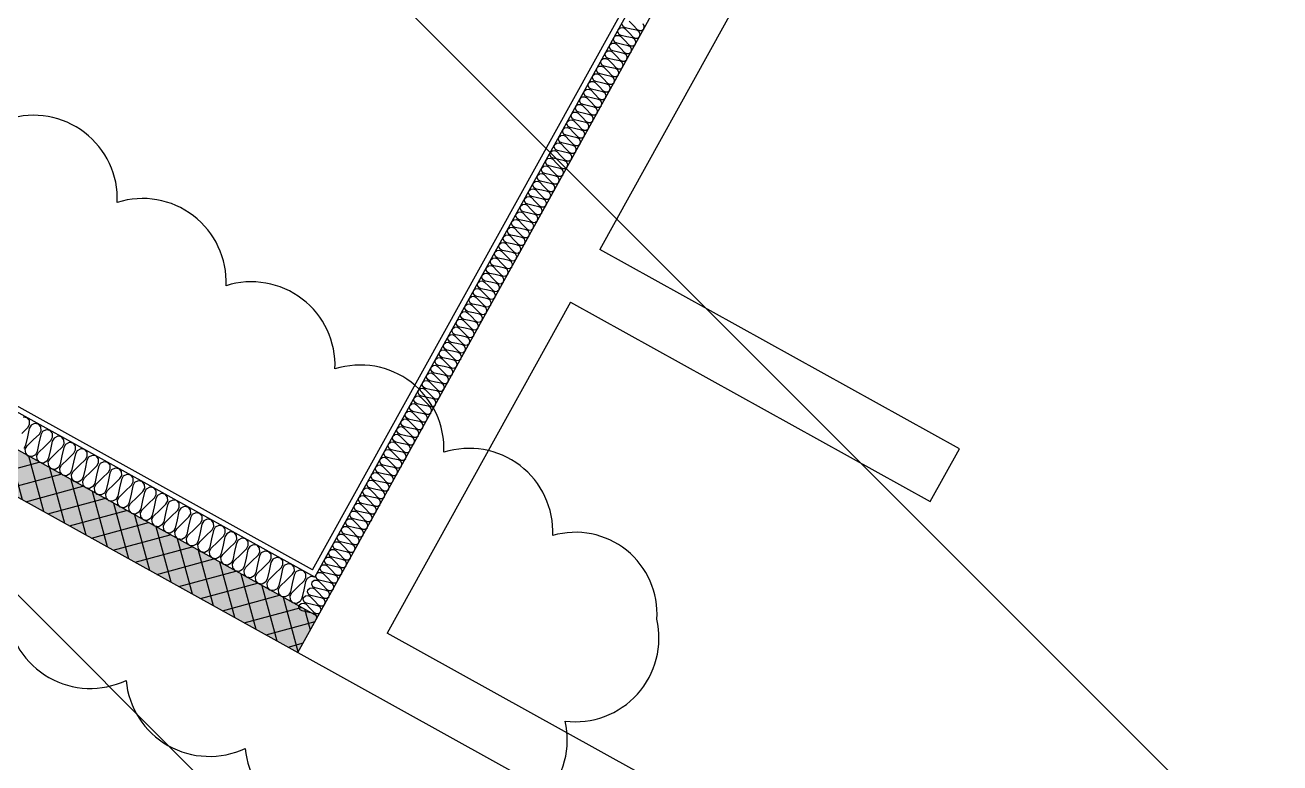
# Model space of a CAD drawing. Header units: millimetres. Extents: x -21000 to 567700, y 435000 to 850800.
# Drawn here: x 259273 to 263850, y 565838 to 568530 of the extents above; entities that cross this region are included whole.
import ezdxf
from ezdxf.xclip import XClip

# ---------------------------------------------------------------- set-up
doc = ezdxf.new("R2010")
doc.units = ezdxf.units.MM
doc.header["$LTSCALE"] = 700
doc.header["$XCLIPFRAME"] = 2
doc.linetypes.add('AB_Pbase$0$주차장기둥$0$CEN', pattern=[62, 60, -1, 0, -1])
doc.linetypes.add('HIDDEN', pattern=[9.525, 6.35, -3.175])
doc.layers.get('0').update_dxf_attribs({"color": 2})
doc.layers.get('Defpoints').update_dxf_attribs({"color": 171})
for name, color, linetype in [('AB_Pbase$0$AA-XXXX-CNTL', 1, 'Continuous'), ('AB_Pbase$0$ELE8', 8, 'Continuous'), ('AB_Pbase$0$FIN', 6, 'Continuous'), ('AB_Pbase$0$INS', 8, 'Continuous'), ('AB_Pbase$0$WAL', 3, 'Continuous'), ('AB_Pbase$0$경량벽체 세대창고 모듈', 4, 'HIDDEN'), ('AB_Pbase$0$주차장기둥$0$CEN_P', 244, 'AB_Pbase$0$주차장기둥$0$CEN')]:
    doc.layers.add(name, color=color, linetype=linetype)

# ---------------------------------------------------------------- blocks, each defined once
blk = doc.blocks.new('AB_Pbase$0$CON-108-B2F')
for p, q in [((-12950, 19180), (-2700, 19180)), ((-12950, 19180), (-12950, 17430)), ((-11350, 18930), (-12730, 18930)), ((-12730, 17430), (-12730, 18930)), ((-11350, 18930), (-11350, 17430)), ((-4180, 18930), (-11130, 18930)), ((-11130, 17430), (-11130, 18930)), ((-11350, 17430), (-11130, 17430))]:
    blk.add_line(p, q)
blk = doc.blocks.new('AB_Pbase$0$CON-108-B1F')
at = {"rotation": 359.9999999999997}
blk.add_blockref('AB_Pbase$0$CON-108-B2F', (0, 0), dxfattribs=at)
blk = doc.blocks.new('AB_Pbase$0$지하1층 동골조')
at = {"rotation": 60.99999813639858}
blk.add_blockref('AB_Pbase$0$CON-108-B1F', (136376.8, -71696.5), dxfattribs=at)
blk = doc.blocks.new('AB_Pbase$0$주차장기둥$0$cen 2bl 지하')
at = {"layer": 'AB_Pbase$0$주차장기둥$0$CEN_P', "color": 54}
blk.add_line((-130482.6, 82128.7), (39239.4, 33413), dxfattribs=at)
blk = doc.blocks.new('AB_Pbase$0$주차장기둥')
at = {"rotation": 1.99999810188403}
blk.add_blockref('AB_Pbase$0$주차장기둥$0$cen 2bl 지하', (36991.8, -11666.7), dxfattribs=at)
blk = doc.blocks.new('AB_Pbase')
at = {"layer": 'AB_Pbase$0$ELE8'}
h = blk.add_hatch(dxfattribs=at)
h.set_pattern_fill('NET', color=256, scale=20, angle=15.182184)
h.paths.add_polyline_path([(242568.3, 621077.2), (244588.7, 619957.3), (244661.4, 620088.5), (242509.8, 621281.1), (235027.7, 607783.1), (226424.5, 599184.4), (258210.1, 567381.9), (260268.4, 566241), (260341.1, 566372.2), (258301.3, 567502.9), (226636.7, 599184.4), (235148.7, 607691.9)])
h.paths.add_polyline_path([(247382.1, 630071), (247513.3, 629998.3), (244996.1, 625456.7), (246272.9, 624749), (245110.6, 622652.1), (244979.4, 622724.8), (246069, 624690.5), (244792, 625398.3)])
h.paths.add_polyline_path([(247988.2, 631164.3), (247876.7, 630963.1), (248007.8, 630890.4), (248119.4, 631091.6)])
h.paths.add_polyline_path([(255793.4, 631519.8), (255866.2, 631650.9), (250046.2, 634877.1), (248482.7, 632056.4), (248613.9, 631983.7), (250104.6, 634673.1)])
at = {"layer": 'AB_Pbase$0$경량벽체 세대창고 모듈'}
h = blk.add_hatch(dxfattribs=at)
h.set_pattern_fill('격자1', color=256)
h.set_pattern_definition([(360, (0, 0), (0, 1), []), (90, (0, 0), (-1, -1e-16), [])])
h.paths.add_polyline_path([(242568.3, 621077.2), (242641, 621208.4), (242509.8, 621281.1), (235027.7, 607783.1), (226424.5, 599184.4), (258210.1, 567381.9), (260268.4, 566241), (260341.1, 566372.2), (258301.3, 567502.9), (226636.7, 599184.4), (235148.7, 607691.9)])
h.paths.add_polyline_path([(247382.1, 630071), (247513.3, 629998.3), (244996.1, 625456.7), (246272.9, 624749), (245110.6, 622652.1), (244979.4, 622724.8), (246069, 624690.5), (244792, 625398.3)])
h.paths.add_polyline_path([(247988.2, 631164.3), (247876.7, 630963.1), (248007.8, 630890.4), (248119.4, 631091.6)])
h.paths.add_polyline_path([(255793.4, 631519.8), (255866.2, 631650.9), (250046.2, 634877.1), (248482.7, 632056.4), (248613.9, 631983.7), (250104.6, 634673.1)])
at = {"layer": 'AB_Pbase$0$AA-XXXX-CNTL'}
blk.add_line((263204.2, 562491.4), (221582.1, 604135.4), dxfattribs=at)
at = {"layer": 'AB_Pbase$0$FIN'}
for p, q in [((260321.5, 566543.2), (265087.2, 575140.7)), ((260329.3, 566516), (265114.4, 575148.5)), ((260321.5, 566543.2), (258386.4, 567615.8)), ((260329.3, 566516), (258374.3, 567599.7))]:
    blk.add_line(p, q, dxfattribs=at)
at = {"layer": 'AB_Pbase$0$INS'}
for points in [[(260335.5, 566361.6), (260337, 566370.9), (260332.7, 566379.6), (260325, 566383.9), (260304.6, 566388.4), (260284.2, 566392.8), (260276.5, 566397.1), (260271.8, 566405.1), (260273.3, 566414.4), (260280.4, 566420.5), (260290.1, 566421.6), (260297.8, 566417.3), (260312.4, 566402.3), (260326.9, 566387.4), (260334.6, 566383.1), (260344, 566383.5), (260351, 566389.6), (260352.5, 566398.8), (260348.2, 566407.6), (260340.5, 566411.9), (260320.1, 566416.3), (260299.7, 566420.8), (260292, 566425.1), (260287.3, 566433.1), (260288.8, 566442.4), (260295.9, 566448.5), (260305.6, 566449.5), (260313.3, 566445.3), (260327.9, 566430.3), (260342.4, 566415.4), (260350.1, 566411.1), (260359.5, 566411.4), (260366.5, 566417.6), (260368, 566426.8), (260363.7, 566435.6), (260356, 566439.9), (260335.6, 566444.3), (260315.2, 566448.8), (260307.5, 566453), (260302.9, 566461.1), (260304.3, 566470.4), (260311.4, 566476.5), (260321.1, 566477.5), (260328.8, 566473.3), (260343.4, 566458.3), (260358, 566443.4), (260365.7, 566439.1), (260375, 566439.4), (260382, 566445.6), (260383.5, 566454.8), (260379.2, 566463.6), (260371.5, 566467.9), (260351.1, 566472.3), (260330.7, 566476.8), (260323, 566481), (260318.4, 566489.1), (260319.8, 566498.4), (260326.9, 566504.5), (260336.6, 566505.5), (260344.3, 566501.3), (260358.9, 566486.3), (260373.5, 566471.4), (260381.2, 566467.1), (260390.5, 566467.4), (260397.6, 566473.6), (260399, 566482.8), (260394.7, 566491.6), (260387.1, 566495.9), (260366.6, 566500.3), (260346.2, 566504.8), (260338.6, 566509), (260333.9, 566517.1), (260335.3, 566526.3), (260342.4, 566532.5), (260352.1, 566533.5), (260359.8, 566529.2), (260374.4, 566514.3), (260389, 566499.4), (260396.7, 566495.1), (260406, 566495.4), (260413.1, 566501.6), (260414.5, 566510.8), (260410.3, 566519.6), (260402.6, 566523.8), (260382.2, 566528.3), (260361.8, 566532.7), (260354.1, 566537), (260349.4, 566545.1), (260350.9, 566554.3), (260357.9, 566560.5), (260367.6, 566561.5), (260375.3, 566557.2), (260389.9, 566542.3), (260404.5, 566527.3), (260412.2, 566523.1), (260421.5, 566523.4), (260428.6, 566529.5), (260430.1, 566538.8), (260425.8, 566547.6), (260418.1, 566551.8), (260397.7, 566556.3), (260377.3, 566560.7), (260369.6, 566565), (260364.9, 566573.1), (260366.4, 566582.3), (260373.4, 566588.5), (260383.2, 566589.5), (260390.8, 566585.2), (260405.4, 566570.3), (260420, 566555.3), (260427.7, 566551.1), (260437, 566551.4), (260444.1, 566557.5), (260445.6, 566566.8), (260441.3, 566575.6), (260433.6, 566579.8), (260413.2, 566584.3), (260392.8, 566588.7), (260385.1, 566593), (260380.4, 566601.1), (260381.9, 566610.3), (260389, 566616.5), (260398.7, 566617.5), (260406.4, 566613.2), (260420.9, 566598.3), (260435.5, 566583.3), (260443.2, 566579.1), (260452.6, 566579.4), (260459.6, 566585.5), (260461.1, 566594.8), (260456.8, 566603.5), (260449.1, 566607.8), (260428.7, 566612.3), (260408.3, 566616.7), (260400.6, 566621), (260395.9, 566629), (260397.4, 566638.3), (260404.5, 566644.4), (260414.2, 566645.5), (260421.9, 566641.2), (260436.5, 566626.2), (260451, 566611.3), (260458.7, 566607), (260468.1, 566607.4), (260475.1, 566613.5), (260476.6, 566622.8), (260472.3, 566631.5), (260464.6, 566635.8), (260444.2, 566640.2), (260423.8, 566644.7), (260416.1, 566649), (260411.4, 566657), (260412.9, 566666.3), (260420, 566672.4), (260429.7, 566673.4), (260437.4, 566669.2), (260452, 566654.2), (260466.6, 566639.3), (260474.3, 566635), (260483.6, 566635.3), (260490.6, 566641.5), (260492.1, 566650.7), (260487.8, 566659.5), (260480.1, 566663.8), (260459.7, 566668.2), (260439.3, 566672.7), (260431.6, 566676.9), (260427, 566685), (260428.4, 566694.3), (260435.5, 566700.4), (260445.2, 566701.4), (260452.9, 566697.2), (260467.5, 566682.2), (260482.1, 566667.3), (260489.8, 566663), (260499.1, 566663.3), (260506.2, 566669.5), (260507.6, 566678.7), (260503.3, 566687.5), (260495.6, 566691.8), (260475.2, 566696.2), (260454.8, 566700.7), (260447.1, 566704.9), (260442.5, 566713), (260443.9, 566722.3), (260451, 566728.4), (260460.7, 566729.4), (260468.4, 566725.2), (260483, 566710.2), (260497.6, 566695.3), (260505.3, 566691), (260514.6, 566691.3), (260521.7, 566697.5), (260523.1, 566706.7), (260518.9, 566715.5), (260511.2, 566719.8), (260490.8, 566724.2), (260470.4, 566728.7), (260462.7, 566732.9), (260458, 566741), (260459.5, 566750.2), (260466.5, 566756.4), (260476.2, 566757.4), (260483.9, 566753.1), (260498.5, 566738.2), (260513.1, 566723.3), (260520.8, 566719), (260530.1, 566719.3), (260537.2, 566725.5), (260538.6, 566734.7), (260534.4, 566743.5), (260526.7, 566747.7), (260506.3, 566752.2), (260485.9, 566756.6), (260478.2, 566760.9), (260473.5, 566769), (260475, 566778.2), (260482, 566784.4), (260491.7, 566785.4), (260499.4, 566781.1), (260514, 566766.2), (260528.6, 566751.2), (260536.3, 566747), (260545.6, 566747.3), (260552.7, 566753.4), (260554.2, 566762.7), (260549.9, 566771.5), (260542.2, 566775.7), (260521.8, 566780.2), (260501.4, 566784.6), (260493.7, 566788.9), (260489, 566797), (260490.5, 566806.2), (260497.5, 566812.4), (260507.3, 566813.4), (260515, 566809.1), (260529.5, 566794.2), (260544.1, 566779.2), (260551.8, 566775), (260561.1, 566775.3), (260568.2, 566781.4), (260569.7, 566790.7), (260565.4, 566799.5), (260557.7, 566803.7), (260537.3, 566808.2), (260516.9, 566812.6), (260509.2, 566816.9), (260504.5, 566825), (260506, 566834.2), (260513.1, 566840.4), (260522.8, 566841.4), (260530.5, 566837.1), (260545.1, 566822.2), (260559.6, 566807.2), (260567.3, 566803), (260576.7, 566803.3), (260583.7, 566809.4), (260585.2, 566818.7), (260580.9, 566827.4), (260573.2, 566831.7), (260552.8, 566836.2), (260532.4, 566840.6), (260524.7, 566844.9), (260520, 566853), (260521.5, 566862.2), (260528.6, 566868.3), (260538.3, 566869.4), (260546, 566865.1), (260560.6, 566850.2), (260575.1, 566835.2), (260582.8, 566830.9), (260592.2, 566831.3), (260599.2, 566837.4), (260600.7, 566846.7), (260596.4, 566855.4), (260588.7, 566859.7), (260568.3, 566864.1), (260547.9, 566868.6), (260540.2, 566872.9), (260535.6, 566880.9), (260537, 566890.2), (260544.1, 566896.3), (260553.8, 566897.4), (260561.5, 566893.1), (260576.1, 566878.1), (260590.7, 566863.2), (260598.4, 566858.9), (260607.7, 566859.3), (260614.7, 566865.4), (260616.2, 566874.6), (260611.9, 566883.4), (260604.2, 566887.7), (260583.8, 566892.1), (260563.4, 566896.6), (260555.7, 566900.9), (260551.1, 566908.9), (260552.5, 566918.2), (260559.6, 566924.3), (260569.3, 566925.3), (260577, 566921.1), (260591.6, 566906.1), (260606.2, 566891.2), (260613.9, 566886.9), (260623.2, 566887.2), (260630.3, 566893.4), (260631.7, 566902.6), (260627.4, 566911.4), (260619.7, 566915.7), (260599.3, 566920.1), (260578.9, 566924.6), (260571.2, 566928.8), (260566.6, 566936.9), (260568, 566946.2), (260575.1, 566952.3), (260584.8, 566953.3), (260592.5, 566949.1), (260607.1, 566934.1), (260621.7, 566919.2), (260629.4, 566914.9), (260638.7, 566915.2), (260645.8, 566921.4), (260647.2, 566930.6), (260643, 566939.4), (260635.3, 566943.7), (260614.9, 566948.1), (260594.5, 566952.6), (260586.8, 566956.8), (260582.1, 566964.9), (260583.6, 566974.2), (260590.6, 566980.3), (260600.3, 566981.3), (260608, 566977.1), (260622.6, 566962.1), (260637.2, 566947.2), (260644.9, 566942.9), (260654.2, 566943.2), (260661.3, 566949.4), (260662.8, 566958.6), (260658.5, 566967.4), (260650.8, 566971.7), (260630.4, 566976.1), (260610, 566980.6), (260602.3, 566984.8), (260597.6, 566992.9), (260599.1, 567002.1), (260606.1, 567008.3), (260615.9, 567009.3), (260623.5, 567005), (260638.1, 566990.1), (260652.7, 566975.2), (260660.4, 566970.9), (260669.7, 566971.2), (260676.8, 566977.4), (260678.3, 566986.6), (260674, 566995.4), (260666.3, 566999.6), (260645.9, 567004.1), (260625.5, 567008.5), (260617.8, 567012.8), (260613.1, 567020.9), (260614.6, 567030.1), (260621.7, 567036.3), (260631.4, 567037.3), (260639.1, 567033), (260653.6, 567018.1), (260668.2, 567003.1), (260675.9, 566998.9), (260685.2, 566999.2), (260692.3, 567005.3), (260693.8, 567014.6), (260689.5, 567023.4), (260681.8, 567027.6), (260661.4, 567032.1), (260641, 567036.5), (260633.3, 567040.8), (260628.6, 567048.9), (260630.1, 567058.1), (260637.2, 567064.3), (260646.9, 567065.3), (260654.6, 567061), (260669.2, 567046.1), (260683.7, 567031.1), (260691.4, 567026.9), (260700.8, 567027.2), (260707.8, 567033.3), (260709.3, 567042.6), (260705, 567051.4), (260697.3, 567055.6), (260676.9, 567060.1), (260656.5, 567064.5), (260648.8, 567068.8), (260644.1, 567076.9), (260645.6, 567086.1), (260652.7, 567092.3), (260662.4, 567093.3), (260670.1, 567089), (260684.7, 567074.1), (260699.3, 567059.1), (260707, 567054.9), (260716.3, 567055.2), (260723.3, 567061.3), (260724.8, 567070.6), (260720.5, 567079.3), (260712.8, 567083.6), (260692.4, 567088.1), (260672, 567092.5), (260664.3, 567096.8), (260659.7, 567104.8), (260661.1, 567114.1), (260668.2, 567120.2), (260677.9, 567121.3), (260685.6, 567117), (260700.2, 567102), (260714.8, 567087.1), (260722.5, 567082.8), (260731.8, 567083.2), (260738.9, 567089.3), (260740.3, 567098.6), (260736, 567107.3), (260728.3, 567111.6), (260707.9, 567116), (260687.5, 567120.5), (260679.8, 567124.8), (260675.2, 567132.8), (260676.6, 567142.1), (260683.7, 567148.2), (260693.4, 567149.2), (260701.1, 567145), (260715.7, 567130), (260730.3, 567115.1), (260738, 567110.8), (260747.3, 567111.1), (260754.4, 567117.3), (260755.8, 567126.5), (260751.6, 567135.3), (260743.9, 567139.6), (260723.5, 567144), (260703.1, 567148.5), (260695.4, 567152.7), (260690.7, 567160.8), (260692.2, 567170.1), (260699.2, 567176.2), (260708.9, 567177.2), (260716.6, 567173), (260731.2, 567158), (260745.8, 567143.1), (260753.5, 567138.8), (260762.8, 567139.1), (260769.9, 567145.3), (260771.3, 567154.5), (260767.1, 567163.3), (260759.4, 567167.6), (260739, 567172), (260718.6, 567176.5), (260710.9, 567180.7), (260706.2, 567188.8), (260707.7, 567198.1), (260714.7, 567204.2), (260724.4, 567205.2), (260732.1, 567201), (260746.7, 567186), (260761.3, 567171.1), (260769, 567166.8), (260778.3, 567167.1), (260785.4, 567173.3), (260786.9, 567182.5), (260782.6, 567191.3), (260774.9, 567195.6), (260754.5, 567200), (260734.1, 567204.5), (260726.4, 567208.7), (260721.7, 567216.8), (260723.2, 567226), (260730.2, 567232.2), (260740, 567233.2), (260747.7, 567228.9), (260762.2, 567214), (260776.8, 567199.1), (260784.5, 567194.8), (260793.8, 567195.1), (260800.9, 567201.3), (260802.4, 567210.5), (260798.1, 567219.3), (260790.4, 567223.5), (260770, 567228), (260749.6, 567232.4), (260741.9, 567236.7), (260737.2, 567244.8), (260738.7, 567254), (260745.8, 567260.2), (260755.5, 567261.2), (260763.2, 567256.9), (260777.8, 567242), (260792.3, 567227), (260800, 567222.8), (260809.4, 567223.1), (260816.4, 567229.2), (260817.9, 567238.5), (260813.6, 567247.3), (260805.9, 567251.5), (260785.5, 567256), (260765.1, 567260.4), (260757.4, 567264.7), (260752.7, 567272.8), (260754.2, 567282), (260761.3, 567288.2), (260771, 567289.2), (260778.7, 567284.9), (260793.3, 567270), (260807.8, 567255), (260815.5, 567250.8), (260824.9, 567251.1), (260831.9, 567257.2), (260833.4, 567266.5), (260829.1, 567275.3), (260821.4, 567279.5), (260801, 567284), (260780.6, 567288.4), (260772.9, 567292.7), (260768.3, 567300.8), (260769.7, 567310), (260776.8, 567316.2), (260786.5, 567317.2), (260794.2, 567312.9), (260808.8, 567298), (260823.4, 567283), (260831.1, 567278.8), (260840.4, 567279.1), (260847.4, 567285.2), (260848.9, 567294.5), (260844.6, 567303.2), (260836.9, 567307.5), (260816.5, 567312), (260796.1, 567316.4), (260788.4, 567320.7), (260783.8, 567328.8), (260785.2, 567338), (260792.3, 567344.1), (260802, 567345.2), (260809.7, 567340.9), (260824.3, 567326), (260838.9, 567311), (260846.6, 567306.7), (260855.9, 567307.1), (260863, 567313.2), (260864.4, 567322.5), (260860.1, 567331.2), (260852.4, 567335.5), (260832, 567339.9), (260811.6, 567344.4), (260803.9, 567348.7), (260799.3, 567356.7), (260800.7, 567366), (260807.8, 567372.1), (260817.5, 567373.2), (260825.2, 567368.9), (260839.8, 567353.9), (260854.4, 567339), (260862.1, 567334.7), (260871.4, 567335.1), (260878.5, 567341.2), (260879.9, 567350.4), (260875.7, 567359.2), (260868, 567363.5), (260847.6, 567367.9), (260827.2, 567372.4), (260819.5, 567376.7), (260814.8, 567384.7), (260816.3, 567394), (260823.3, 567400.1), (260833, 567401.1), (260840.7, 567396.9), (260855.3, 567381.9), (260869.9, 567367), (260877.6, 567362.7), (260886.9, 567363), (260894, 567369.2), (260895.5, 567378.4), (260891.2, 567387.2), (260883.5, 567391.5), (260863.1, 567395.9), (260842.7, 567400.4), (260835, 567404.6), (260830.3, 567412.7), (260831.8, 567422), (260838.8, 567428.1), (260848.5, 567429.1), (260856.2, 567424.9), (260870.8, 567409.9), (260885.4, 567395), (260893.1, 567390.7), (260902.4, 567391), (260909.5, 567397.2), (260911, 567406.4), (260906.7, 567415.2), (260899, 567419.5), (260878.6, 567423.9), (260858.2, 567428.4), (260850.5, 567432.6), (260845.8, 567440.7), (260847.3, 567450), (260854.4, 567456.1), (260864.1, 567457.1), (260871.8, 567452.9), (260886.3, 567437.9), (260900.9, 567423), (260908.6, 567418.7), (260917.9, 567419), (260925, 567425.2), (260926.5, 567434.4), (260922.2, 567443.2), (260914.5, 567447.5), (260894.1, 567451.9), (260873.7, 567456.3), (260866, 567460.6), (260861.3, 567468.7), (260862.8, 567477.9), (260869.9, 567484.1), (260879.6, 567485.1), (260887.3, 567480.8), (260901.9, 567465.9), (260916.4, 567451), (260924.1, 567446.7), (260933.5, 567447), (260940.5, 567453.2), (260942, 567462.4), (260937.7, 567471.2), (260930, 567475.4), (260909.6, 567479.9), (260889.2, 567484.3), (260881.5, 567488.6), (260876.8, 567496.7), (260878.3, 567505.9), (260885.4, 567512.1), (260895.1, 567513.1), (260902.8, 567508.8), (260917.4, 567493.9), (260932, 567478.9), (260939.7, 567474.7), (260949, 567475), (260956, 567481.1), (260957.5, 567490.4), (260953.2, 567499.2), (260945.5, 567503.4), (260925.1, 567507.9), (260904.7, 567512.3), (260897, 567516.6), (260892.4, 567524.7), (260893.8, 567533.9), (260900.9, 567540.1), (260910.6, 567541.1), (260918.3, 567536.8), (260932.9, 567521.9), (260947.5, 567506.9), (260955.2, 567502.7), (260964.5, 567503), (260971.6, 567509.1), (260973, 567518.4), (260968.7, 567527.2), (260961, 567531.4), (260940.6, 567535.9), (260920.2, 567540.3), (260912.5, 567544.6), (260907.9, 567552.7), (260909.3, 567561.9), (260916.4, 567568.1), (260926.1, 567569.1), (260933.8, 567564.8), (260948.4, 567549.9), (260963, 567534.9), (260970.7, 567530.7), (260980, 567531), (260987.1, 567537.1), (260988.5, 567546.4), (260984.3, 567555.1), (260976.6, 567559.4), (260956.2, 567563.9), (260935.8, 567568.3), (260928.1, 567572.6), (260923.4, 567580.6), (260924.9, 567589.9), (260931.9, 567596), (260941.6, 567597.1), (260949.3, 567592.8), (260963.9, 567577.8), (260978.5, 567562.9), (260986.2, 567558.6), (260995.5, 567559), (261002.6, 567565.1), (261004, 567574.4), (260999.8, 567583.1), (260992.1, 567587.4), (260971.7, 567591.8), (260951.3, 567596.3), (260943.6, 567600.6), (260938.9, 567608.6), (260940.4, 567617.9), (260947.4, 567624), (260957.1, 567625), (260964.8, 567620.8), (260979.4, 567605.8), (260994, 567590.9), (261001.7, 567586.6), (261011, 567586.9), (261018.1, 567593.1), (261019.6, 567602.3), (261015.3, 567611.1), (261007.6, 567615.4), (260987.2, 567619.8), (260966.8, 567624.3), (260959.1, 567628.5), (260954.4, 567636.6), (260955.9, 567645.9), (260962.9, 567652), (260972.7, 567653), (260980.4, 567648.8), (260994.9, 567633.8), (261009.5, 567618.9), (261017.2, 567614.6), (261026.5, 567614.9), (261033.6, 567621.1), (261035.1, 567630.3), (261030.8, 567639.1), (261023.1, 567643.4), (261002.7, 567647.8), (260982.3, 567652.3), (260974.6, 567656.5), (260969.9, 567664.6), (260971.4, 567673.9), (260978.5, 567680), (260988.2, 567681), (260995.9, 567676.8), (261010.4, 567661.8), (261025, 567646.9), (261032.7, 567642.6), (261042.1, 567642.9), (261049.1, 567649.1), (261050.6, 567658.3), (261046.3, 567667.1), (261038.6, 567671.4), (261018.2, 567675.8), (260997.8, 567680.3), (260990.1, 567684.5), (260985.4, 567692.6), (260986.9, 567701.8), (260994, 567708), (261003.7, 567709), (261011.4, 567704.7), (261026, 567689.8), (261040.5, 567674.9), (261048.2, 567670.6), (261057.6, 567670.9), (261064.6, 567677.1), (261066.1, 567686.3), (261061.8, 567695.1), (261054.1, 567699.3), (261033.7, 567703.8), (261013.3, 567708.2), (261005.6, 567712.5), (261001, 567720.6), (261002.4, 567729.8), (261009.5, 567736), (261019.2, 567737), (261026.9, 567732.7), (261041.5, 567717.8), (261056.1, 567702.8), (261063.8, 567698.6), (261073.1, 567698.9), (261080.1, 567705), (261081.6, 567714.3), (261077.3, 567723.1), (261069.6, 567727.3), (261049.2, 567731.8), (261028.8, 567736.2), (261021.1, 567740.5), (261016.5, 567748.6), (261017.9, 567757.8), (261025, 567764), (261034.7, 567765), (261042.4, 567760.7), (261057, 567745.8), (261071.6, 567730.8), (261079.3, 567726.6), (261088.6, 567726.9), (261095.7, 567733), (261097.1, 567742.3), (261092.8, 567751.1), (261085.1, 567755.3), (261064.7, 567759.8), (261044.3, 567764.2), (261036.6, 567768.5), (261032, 567776.6), (261033.4, 567785.8), (261040.5, 567792), (261050.2, 567793), (261057.9, 567788.7), (261072.5, 567773.8), (261087.1, 567758.8), (261094.8, 567754.6), (261104.1, 567754.9), (261111.2, 567761), (261112.6, 567770.3), (261108.4, 567779), (261100.7, 567783.3), (261080.3, 567787.8), (261059.9, 567792.2), (261052.2, 567796.5), (261047.5, 567804.6), (261049, 567813.8), (261056, 567819.9), (261065.7, 567821), (261073.4, 567816.7), (261088, 567801.8), (261102.6, 567786.8), (261110.3, 567782.5), (261119.6, 567782.9), (261126.7, 567789), (261128.2, 567798.3), (261123.9, 567807), (261116.2, 567811.3), (261095.8, 567815.7), (261075.4, 567820.2), (261067.7, 567824.5), (261063, 567832.5), (261064.5, 567841.8), (261071.5, 567847.9), (261081.2, 567849), (261088.9, 567844.7), (261103.5, 567829.7), (261118.1, 567814.8), (261125.8, 567810.5), (261135.1, 567810.9), (261142.2, 567817), (261143.7, 567826.2), (261139.4, 567835), (261131.7, 567839.3), (261111.3, 567843.7), (261090.9, 567848.2), (261083.2, 567852.5), (261078.5, 567860.5), (261080, 567869.8), (261087, 567875.9), (261096.8, 567876.9), (261104.5, 567872.7), (261119, 567857.7), (261133.6, 567842.8), (261141.3, 567838.5), (261150.6, 567838.8), (261157.7, 567845), (261159.2, 567854.2), (261154.9, 567863), (261147.2, 567867.3), (261126.8, 567871.7), (261106.4, 567876.2), (261098.7, 567880.4), (261094, 567888.5), (261095.5, 567897.8), (261102.6, 567903.9), (261112.3, 567904.9), (261120, 567900.7), (261134.6, 567885.7), (261149.1, 567870.8), (261156.8, 567866.5), (261166.2, 567866.8), (261173.2, 567873), (261174.7, 567882.2), (261170.4, 567891), (261162.7, 567895.3), (261142.3, 567899.7), (261121.9, 567904.2), (261114.2, 567908.4), (261109.5, 567916.5), (261111, 567925.8), (261118.1, 567931.9), (261127.8, 567932.9), (261135.5, 567928.7), (261150.1, 567913.7), (261164.7, 567898.8), (261172.3, 567894.5), (261181.7, 567894.8), (261188.7, 567901), (261190.2, 567910.2), (261185.9, 567919), (261178.2, 567923.3), (261157.8, 567927.7), (261137.4, 567932.1), (261129.7, 567936.4), (261125.1, 567944.5), (261126.5, 567953.7), (261133.6, 567959.9), (261143.3, 567960.9), (261151, 567956.6), (261165.6, 567941.7), (261180.2, 567926.8), (261187.9, 567922.5), (261197.2, 567922.8), (261204.3, 567929), (261205.7, 567938.2), (261201.4, 567947), (261193.7, 567951.2), (261173.3, 567955.7), (261152.9, 567960.1), (261145.2, 567964.4), (261140.6, 567972.5), (261142, 567981.7), (261149.1, 567987.9), (261158.8, 567988.9), (261166.5, 567984.6), (261181.1, 567969.7), (261195.7, 567954.7), (261203.4, 567950.5), (261212.7, 567950.8), (261219.8, 567956.9), (261221.2, 567966.2), (261216.9, 567975), (261209.3, 567979.2), (261188.9, 567983.7), (261168.5, 567988.1), (261160.8, 567992.4), (261156.1, 568000.5), (261157.6, 568009.7), (261164.6, 568015.9), (261174.3, 568016.9), (261182, 568012.6), (261196.6, 567997.7), (261211.2, 567982.7), (261218.9, 567978.5), (261228.2, 567978.8), (261235.3, 567984.9), (261236.7, 567994.2), (261232.5, 568003), (261224.8, 568007.2), (261204.4, 568011.7), (261184, 568016.1), (261176.3, 568020.4), (261171.6, 568028.5), (261173.1, 568037.7), (261180.1, 568043.8), (261189.8, 568044.9), (261197.5, 568040.6), (261212.1, 568025.7), (261226.7, 568010.7), (261234.4, 568006.4), (261243.7, 568006.8), (261250.8, 568012.9), (261252.3, 568022.2), (261248, 568030.9), (261240.3, 568035.2), (261219.9, 568039.7), (261199.5, 568044.1), (261191.8, 568048.4), (261187.1, 568056.4), (261188.6, 568065.7), (261195.6, 568071.8), (261205.4, 568072.9), (261213.1, 568068.6), (261227.6, 568053.6), (261242.2, 568038.7), (261249.9, 568034.4), (261259.2, 568034.8), (261266.3, 568040.9), (261267.8, 568050.2), (261263.5, 568058.9), (261255.8, 568063.2), (261235.4, 568067.6), (261215, 568072.1), (261207.3, 568076.4), (261202.6, 568084.4), (261204.1, 568093.7), (261211.2, 568099.8), (261220.9, 568100.8), (261228.6, 568096.6), (261243.1, 568081.6), (261257.7, 568066.7), (261265.4, 568062.4), (261274.8, 568062.7), (261281.8, 568068.9), (261283.3, 568078.1), (261279, 568086.9), (261271.3, 568091.2), (261250.9, 568095.6), (261230.5, 568100.1), (261222.8, 568104.3), (261218.1, 568112.4), (261219.6, 568121.7), (261226.7, 568127.8), (261236.4, 568128.8), (261244.1, 568124.6), (261258.7, 568109.6), (261273.2, 568094.7), (261280.9, 568090.4), (261290.3, 568090.7), (261297.3, 568096.9), (261298.8, 568106.1), (261294.5, 568114.9), (261286.8, 568119.2), (261266.4, 568123.6), (261246, 568128.1), (261238.3, 568132.3), (261233.6, 568140.4), (261235.1, 568149.7), (261242.2, 568155.8), (261251.9, 568156.8), (261259.6, 568152.6), (261274.2, 568137.6), (261288.8, 568122.7), (261296.5, 568118.4), (261305.8, 568118.7), (261312.8, 568124.9), (261314.3, 568134.1), (261310, 568142.9), (261302.3, 568147.2), (261281.9, 568151.6), (261261.5, 568156.1), (261253.8, 568160.3), (261249.2, 568168.4), (261250.6, 568177.6), (261257.7, 568183.8), (261267.4, 568184.8), (261275.1, 568180.5), (261289.7, 568165.6), (261304.3, 568150.7), (261312, 568146.4), (261321.3, 568146.7), (261328.4, 568152.9), (261329.8, 568162.1), (261325.5, 568170.9), (261317.8, 568175.1), (261297.4, 568179.6), (261277, 568184), (261269.3, 568188.3), (261264.7, 568196.4), (261266.1, 568205.6), (261273.2, 568211.8), (261282.9, 568212.8), (261290.6, 568208.5), (261305.2, 568193.6), (261319.8, 568178.6), (261327.5, 568174.4), (261336.8, 568174.7), (261343.9, 568180.8), (261345.3, 568190.1), (261341.1, 568198.9), (261333.4, 568203.1), (261313, 568207.6), (261292.6, 568212), (261284.9, 568216.3), (261280.2, 568224.4), (261281.7, 568233.6), (261288.7, 568239.8), (261298.4, 568240.8), (261306.1, 568236.5), (261320.7, 568221.6), (261335.3, 568206.6), (261343, 568202.4), (261352.3, 568202.7), (261359.4, 568208.8), (261360.9, 568218.1), (261356.6, 568226.9), (261348.9, 568231.1), (261328.5, 568235.6), (261308.1, 568240), (261300.4, 568244.3), (261295.7, 568252.4), (261297.2, 568261.6), (261304.2, 568267.8), (261313.9, 568268.8), (261321.6, 568264.5), (261336.2, 568249.6), (261350.8, 568234.6), (261358.5, 568230.4), (261367.8, 568230.7), (261374.9, 568236.8), (261376.4, 568246.1), (261372.1, 568254.8), (261364.4, 568259.1), (261344, 568263.6), (261323.6, 568268), (261315.9, 568272.3), (261311.2, 568280.3), (261312.7, 568289.6), (261319.7, 568295.7), (261329.5, 568296.8), (261337.2, 568292.5), (261351.7, 568277.6), (261366.3, 568262.6), (261374, 568258.3), (261383.3, 568258.7), (261390.4, 568264.8), (261391.9, 568274.1), (261387.6, 568282.8), (261379.9, 568287.1), (261359.5, 568291.5), (261339.1, 568296), (261331.4, 568300.3), (261326.7, 568308.3), (261328.2, 568317.6), (261335.3, 568323.7), (261345, 568324.8), (261352.7, 568320.5), (261367.3, 568305.5), (261381.8, 568290.6), (261389.5, 568286.3), (261398.9, 568286.7), (261405.9, 568292.8), (261407.4, 568302), (261403.1, 568310.8), (261395.4, 568315.1), (261375, 568319.5), (261354.6, 568324), (261346.9, 568328.2), (261342.2, 568336.3), (261343.7, 568345.6), (261350.8, 568351.7), (261360.5, 568352.7), (261368.2, 568348.5), (261382.8, 568333.5), (261397.4, 568318.6), (261405, 568314.3), (261414.4, 568314.6), (261421.4, 568320.8), (261422.9, 568330), (261418.6, 568338.8), (261410.9, 568343.1), (261390.5, 568347.5), (261370.1, 568352), (261362.4, 568356.2), (261357.8, 568364.3), (261359.2, 568373.6), (261366.3, 568379.7), (261376, 568380.7), (261383.7, 568376.5), (261398.3, 568361.5), (261412.9, 568346.6), (261420.6, 568342.3), (261429.9, 568342.6), (261437, 568348.8), (261438.4, 568358), (261434.1, 568366.8), (261426.4, 568371.1), (261406, 568375.5), (261385.6, 568380), (261377.9, 568384.2), (261373.3, 568392.3), (261374.7, 568401.6), (261381.8, 568407.7), (261391.5, 568408.7), (261399.2, 568404.4), (261413.8, 568389.5), (261428.4, 568374.6), (261436.1, 568370.3), (261445.4, 568370.6), (261452.5, 568376.8), (261453.9, 568386), (261449.6, 568394.8), (261442, 568399.1), (261421.6, 568403.5), (261401.1, 568407.9), (261393.5, 568412.2), (261388.8, 568420.3), (261390.2, 568429.5), (261397.3, 568435.7), (261407, 568436.7), (261414.7, 568432.4), (261429.3, 568417.5), (261443.9, 568402.6), (261451.6, 568398.3), (261460.9, 568398.6), (261468, 568404.7), (261469.4, 568414), (261465.2, 568422.8), (261457.5, 568427), (261437.1, 568431.5), (261416.7, 568435.9), (261409, 568440.2), (261404.3, 568448.3), (261405.8, 568457.5), (261412.8, 568463.7), (261422.5, 568464.7), (261430.2, 568460.4), (261444.8, 568445.5), (261459.4, 568430.5), (261467.1, 568426.3), (261476.4, 568426.6), (261483.5, 568432.7), (261485, 568442), (261480.7, 568450.8), (261473, 568455), (261452.6, 568459.5), (261432.2, 568463.9), (261424.5, 568468.2), (261419.8, 568476.3), (261421.3, 568485.5), (261428.3, 568491.7), (261438.1, 568492.7), (261445.7, 568488.4), (261460.3, 568473.5), (261474.9, 568458.5), (261482.6, 568454.3), (261491.9, 568454.6), (261499, 568460.7), (261500.5, 568470), (261496.2, 568478.8), (261488.5, 568483), (261468.1, 568487.5), (261447.7, 568491.9), (261440, 568496.2), (261435.3, 568504.3), (261436.8, 568513.5), (261443.9, 568519.6), (261453.6, 568520.7), (261461.3, 568516.4), (261475.8, 568501.5), (261490.4, 568486.5), (261498.1, 568482.2), (261507.5, 568482.6), (261514.5, 568488.7), (261516, 568498), (261511.7, 568506.7), (261504, 568511), (261483.6, 568515.5), (261463.2, 568519.9), (261455.5, 568524.2), (261450.8, 568532.2)], [(261476.8, 568544.4), (261491.4, 568529.4), (261505.9, 568514.5), (261513.6, 568510.2), (261523, 568510.6), (261530, 568516.7), (261531.5, 568526), (261527.2, 568534.7)], [(260329.3, 566516), (260315.5, 566518.2), (260302.3, 566511.7), (260295.9, 566500.2), (260289.2, 566469.6), (260282.5, 566439), (260276.1, 566427.4), (260264, 566420.4), (260250.2, 566422.6), (260240.9, 566433.2), (260239.4, 566447.8), (260245.8, 566459.4), (260268.2, 566481.2), (260290.6, 566503.1), (260297, 566514.6), (260296.6, 566528.6), (260287.3, 566539.2), (260273.5, 566541.4), (260260.3, 566535), (260253.9, 566523.5), (260247.2, 566492.9), (260240.6, 566462.3), (260234.2, 566450.7), (260222, 566443.7), (260208.2, 566445.9), (260199, 566456.5), (260197.4, 566471.1), (260203.8, 566482.6), (260226.2, 566504.5), (260248.7, 566526.4), (260255.1, 566537.9), (260254.6, 566551.9), (260245.4, 566562.5), (260231.5, 566564.7), (260218.3, 566558.3), (260211.9, 566546.7), (260205.3, 566516.1), (260198.6, 566485.5), (260192.2, 566474), (260180.1, 566467), (260166.2, 566469.2), (260157, 566479.8), (260155.4, 566494.3), (260161.8, 566505.9), (260184.3, 566527.8), (260206.7, 566549.6), (260213.1, 566561.2), (260212.6, 566575.2), (260203.4, 566585.8), (260189.5, 566588), (260176.3, 566581.6), (260169.9, 566570), (260163.3, 566539.4), (260156.6, 566508.8), (260150.2, 566497.3), (260138.1, 566490.3), (260124.2, 566492.5), (260115, 566503.1), (260113.5, 566517.6), (260119.9, 566529.2), (260142.3, 566551), (260164.7, 566572.9), (260171.1, 566584.5), (260170.6, 566598.4), (260161.4, 566609), (260147.5, 566611.2), (260134.4, 566604.8), (260128, 566593.3), (260121.3, 566562.7), (260114.6, 566532.1), (260108.2, 566520.5), (260096.1, 566513.5), (260082.2, 566515.7), (260073, 566526.3), (260071.5, 566540.9), (260077.9, 566552.4), (260100.3, 566574.3), (260122.7, 566596.2), (260129.1, 566607.7), (260128.6, 566621.7), (260119.4, 566632.3), (260105.5, 566634.5), (260092.4, 566628.1), (260086, 566616.5), (260079.3, 566585.9), (260072.6, 566555.3), (260066.2, 566543.8), (260054.1, 566536.8), (260040.3, 566539), (260031, 566549.6), (260029.5, 566564.2), (260035.9, 566575.7), (260058.3, 566597.6), (260080.7, 566619.5), (260087.1, 566631), (260086.7, 566645), (260077.4, 566655.6), (260063.6, 566657.8), (260050.4, 566651.4), (260044, 566639.8), (260037.3, 566609.2), (260030.7, 566578.6), (260024.3, 566567.1), (260012.1, 566560.1), (259998.3, 566562.3), (259989.1, 566572.9), (259987.5, 566587.4), (259993.9, 566599), (260016.3, 566620.9), (260038.8, 566642.7), (260045.2, 566654.3), (260044.7, 566668.3), (260035.5, 566678.9), (260021.6, 566681.1), (260008.4, 566674.6), (260002, 566663.1), (259995.3, 566632.5), (259988.7, 566601.9), (259982.3, 566590.3), (259970.2, 566583.3), (259956.3, 566585.5), (259947.1, 566596.1), (259945.5, 566610.7), (259951.9, 566622.2), (259974.4, 566644.1), (259996.8, 566666), (260003.2, 566677.5), (260002.7, 566691.5), (259993.5, 566702.1), (259979.6, 566704.3), (259966.4, 566697.9), (259960, 566686.4), (259953.4, 566655.8), (259946.7, 566625.2), (259940.3, 566613.6), (259928.2, 566606.6), (259914.3, 566608.8), (259905.1, 566619.4), (259903.6, 566634), (259910, 566645.5), (259932.4, 566667.4), (259954.8, 566689.3), (259961.2, 566700.8), (259960.7, 566714.8), (259951.5, 566725.4), (259937.6, 566727.6), (259924.5, 566721.2), (259918.1, 566709.6), (259911.4, 566679), (259904.7, 566648.4), (259898.3, 566636.9), (259886.2, 566629.9), (259872.3, 566632.1), (259863.1, 566642.7), (259861.6, 566657.2), (259868, 566668.8), (259890.4, 566690.7), (259912.8, 566712.5), (259919.2, 566724.1), (259918.7, 566738.1), (259909.5, 566748.7), (259895.6, 566750.9), (259882.5, 566744.4), (259876.1, 566732.9), (259869.4, 566702.3), (259862.7, 566671.7), (259856.3, 566660.2), (259844.2, 566653.1), (259830.3, 566655.4), (259821.1, 566665.9), (259819.6, 566680.5), (259826, 566692.1), (259848.4, 566713.9), (259870.8, 566735.8), (259877.2, 566747.4), (259876.7, 566761.3), (259867.5, 566771.9), (259853.7, 566774.1), (259840.5, 566767.7), (259834.1, 566756.2), (259827.4, 566725.6), (259820.7, 566695), (259814.3, 566683.4), (259802.2, 566676.4), (259788.4, 566678.6), (259779.1, 566689.2), (259777.6, 566703.8), (259784, 566715.3), (259806.4, 566737.2), (259828.8, 566759.1), (259835.2, 566770.6), (259834.8, 566784.6), (259825.5, 566795.2), (259811.7, 566797.4), (259798.5, 566791), (259792.1, 566779.4), (259785.4, 566748.8), (259778.8, 566718.2), (259772.4, 566706.7), (259760.3, 566699.7), (259746.4, 566701.9), (259737.2, 566712.5), (259735.6, 566727.1), (259742, 566738.6), (259764.4, 566760.5), (259786.9, 566782.4), (259793.3, 566793.9), (259792.8, 566807.9), (259783.6, 566818.5), (259769.7, 566820.7), (259756.5, 566814.3), (259750.1, 566802.7), (259743.5, 566772.1), (259736.8, 566741.5), (259730.4, 566730), (259718.3, 566723), (259704.4, 566725.2), (259695.2, 566735.8), (259693.6, 566750.3), (259700, 566761.9), (259722.5, 566783.7), (259744.9, 566805.6), (259751.3, 566817.2), (259750.8, 566831.2), (259741.6, 566841.8), (259727.7, 566844), (259714.5, 566837.5), (259708.1, 566826), (259701.5, 566795.4), (259694.8, 566764.8), (259688.4, 566753.2), (259676.3, 566746.2), (259662.4, 566748.4), (259653.2, 566759), (259651.7, 566773.6), (259658.1, 566785.1), (259680.5, 566807), (259702.9, 566828.9), (259709.3, 566840.4), (259708.8, 566854.4), (259699.6, 566865), (259685.7, 566867.2), (259672.6, 566860.8), (259666.2, 566849.3), (259659.5, 566818.7), (259652.8, 566788.1), (259646.4, 566776.5), (259634.3, 566769.5), (259620.4, 566771.7), (259611.2, 566782.3), (259609.7, 566796.9), (259616.1, 566808.4), (259638.5, 566830.3), (259660.9, 566852.2), (259667.3, 566863.7), (259666.8, 566877.7), (259657.6, 566888.3), (259643.7, 566890.5), (259630.6, 566884.1), (259624.2, 566872.5), (259617.5, 566841.9), (259610.8, 566811.3), (259604.4, 566799.8), (259592.3, 566792.8), (259578.5, 566795), (259569.2, 566805.6), (259567.7, 566820.1), (259574.1, 566831.7), (259596.5, 566853.6), (259618.9, 566875.4), (259625.3, 566887), (259624.9, 566901), (259615.6, 566911.6), (259601.8, 566913.8), (259588.6, 566907.3), (259582.2, 566895.8), (259575.5, 566865.2), (259568.9, 566834.6), (259562.5, 566823), (259550.3, 566816), (259536.5, 566818.2), (259527.3, 566828.8), (259525.7, 566843.4), (259532.1, 566855), (259554.5, 566876.8), (259577, 566898.7), (259583.4, 566910.3), (259582.9, 566924.2), (259573.7, 566934.8), (259559.8, 566937), (259546.6, 566930.6), (259540.2, 566919.1), (259533.5, 566888.5), (259526.9, 566857.9), (259520.5, 566846.3), (259508.4, 566839.3), (259494.5, 566841.5), (259485.3, 566852.1), (259483.7, 566866.7), (259490.1, 566878.2), (259512.6, 566900.1), (259535, 566922), (259541.4, 566933.5), (259540.9, 566947.5), (259531.7, 566958.1), (259517.8, 566960.3), (259504.6, 566953.9), (259498.2, 566942.3), (259491.6, 566911.7), (259484.9, 566881.1), (259478.5, 566869.6), (259466.4, 566862.6), (259452.5, 566864.8), (259443.3, 566875.4), (259441.8, 566890), (259448.2, 566901.5), (259470.6, 566923.4), (259493, 566945.2), (259499.4, 566956.8), (259498.9, 566970.8), (259489.7, 566981.4), (259475.8, 566983.6), (259462.7, 566977.2), (259456.3, 566965.6), (259449.6, 566935), (259442.9, 566904.4), (259436.5, 566892.9), (259424.4, 566885.9), (259410.5, 566888.1), (259401.3, 566898.7), (259399.8, 566913.2), (259406.2, 566924.8), (259428.6, 566946.6), (259451, 566968.5), (259457.4, 566980.1), (259456.9, 566994.1), (259447.7, 567004.6), (259433.8, 567006.9), (259420.7, 567000.4), (259414.3, 566988.9), (259407.6, 566958.3), (259400.9, 566927.7), (259394.5, 566916.1), (259382.4, 566909.1), (259368.5, 566911.3), (259359.3, 566921.9), (259357.8, 566936.5), (259364.2, 566948), (259386.6, 566969.9), (259409, 566991.8), (259415.4, 567003.3), (259414.9, 567017.3), (259405.7, 567027.9), (259391.9, 567030.1), (259378.7, 567023.7), (259372.3, 567012.2), (259365.6, 566981.6), (259358.9, 566950.9), (259352.5, 566939.4), (259340.4, 566932.4), (259326.6, 566934.6), (259317.3, 566945.2), (259315.8, 566959.8), (259322.2, 566971.3), (259344.6, 566993.2), (259367, 567015.1), (259373.4, 567026.6), (259373, 567040.6), (259363.7, 567051.2), (259349.9, 567053.4), (259336.7, 567047), (259330.3, 567035.4), (259323.6, 567004.8), (259317, 566974.2), (259310.6, 566962.7), (259298.5, 566955.7), (259284.6, 566957.9), (259275.4, 566968.5), (259273.8, 566983), (259280.2, 566994.6), (259302.6, 567016.5), (259325.1, 567038.3), (259331.5, 567049.9), (259331, 567063.9), (259321.8, 567074.5), (259307.9, 567076.7), (259294.7, 567070.2), (259288.3, 567058.7), (259281.7, 567028.1), (259275, 566997.5), (259268.6, 566985.9)], [(259260.7, 567039.7), (259283.1, 567061.6), (259289.5, 567073.1), (259289, 567087.1), (259279.8, 567097.7), (259265.9, 567099.9)]]:
    blk.add_lwpolyline(points, dxfattribs=at)
at = {"layer": 'AB_Pbase$0$WAL'}
blk.add_lwpolyline([(244588.7, 619957.3), (244661.4, 620088.5), (242509.8, 621281.1), (235027.7, 607783.1), (226424.5, 599184.4), (258210.1, 567381.9), (260268.4, 566241), (260341.1, 566372.2), (258301.3, 567502.9), (226636.7, 599184.4), (235148.7, 607691.9), (242568.3, 621077.2)], close=True, dxfattribs=at)
for name, p, rotation in [('AB_Pbase$0$주차장기둥', (231892.5, 539971.5), 329.0000000345588), ('AB_Pbase$0$지하1층 동골조', (146945.1, 639965.2), 359.9999999999994)]:
    blk.add_blockref(name, p, dxfattribs=dict(rotation=rotation))

msp = doc.modelspace()

# ---------------------------------------------------------------- block references
ref = msp.add_blockref('AB_Pbase', (0, 0))
XClip(ref).set_block_clipping_path([(-0.000000015, 445500.0000000148), (493845.7187941075, 839949.3912975936)])

# ---------------------------------------------------------------- next in the draw order: linework, layer by layer
at = {"layer": 'Defpoints'}
for points in [[(253682.4, 571396.7, 0.520567), (254035, 571042.3, 0.520567), (254387.6, 570687.8, 0.520567), (254740.3, 570333.3, 0.520567), (255092.9, 569978.9, 0.520567), (255445.6, 569624.4, 0.520567), (255798.2, 569269.9, 0.520567), (256150.8, 568915.5, 0.520567), (256503.5, 568561, 0.520567), (256856.1, 568206.5, 0.520567), (257208.8, 567852.1, 0.520567), (257561.4, 567497.6, 0.520567), (257914, 567143.2, 0.520567), (258338.6, 566882.6, 0.520567), (258772.9, 566634.8, 0.520567), (259207.1, 566387.1, 0.520567), (259641.4, 566139.3, 0.520567), (260075.7, 565891.5, 0.520567), (260510, 565643.7, 0.520567)], [(260908.3, 565619.2, 0.520567), (261242.8, 565990.8, 0.520567), (261577.3, 566362.5, 0.520567), (261197.7, 566667.9, 0.520567), (260800.6, 566971.7, 0.520567), (260403.4, 567275.5, 0.520567), (260006.3, 567579.3, 0.520567), (259609.2, 567883.1, 0.520567), (259212, 568186.9, 0.520567), (258814.9, 568490.7, 0.520567), (258417.8, 568794.4, 0.520567), (258020.7, 569098.2, 0.520567), (257623.5, 569402, 0.520567), (257226.4, 569705.8, 0.520567), (256829.3, 570009.6, 0.520567), (256432.1, 570313.4, 0.520567), (256035, 570617.2, 0.520567), (255637.9, 570921, 0.520567), (255240.8, 571224.8, 0.520567)]]:
    msp.add_lwpolyline(points, format="xyb", dxfattribs=at)

doc.saveas('drawing.dxf')
